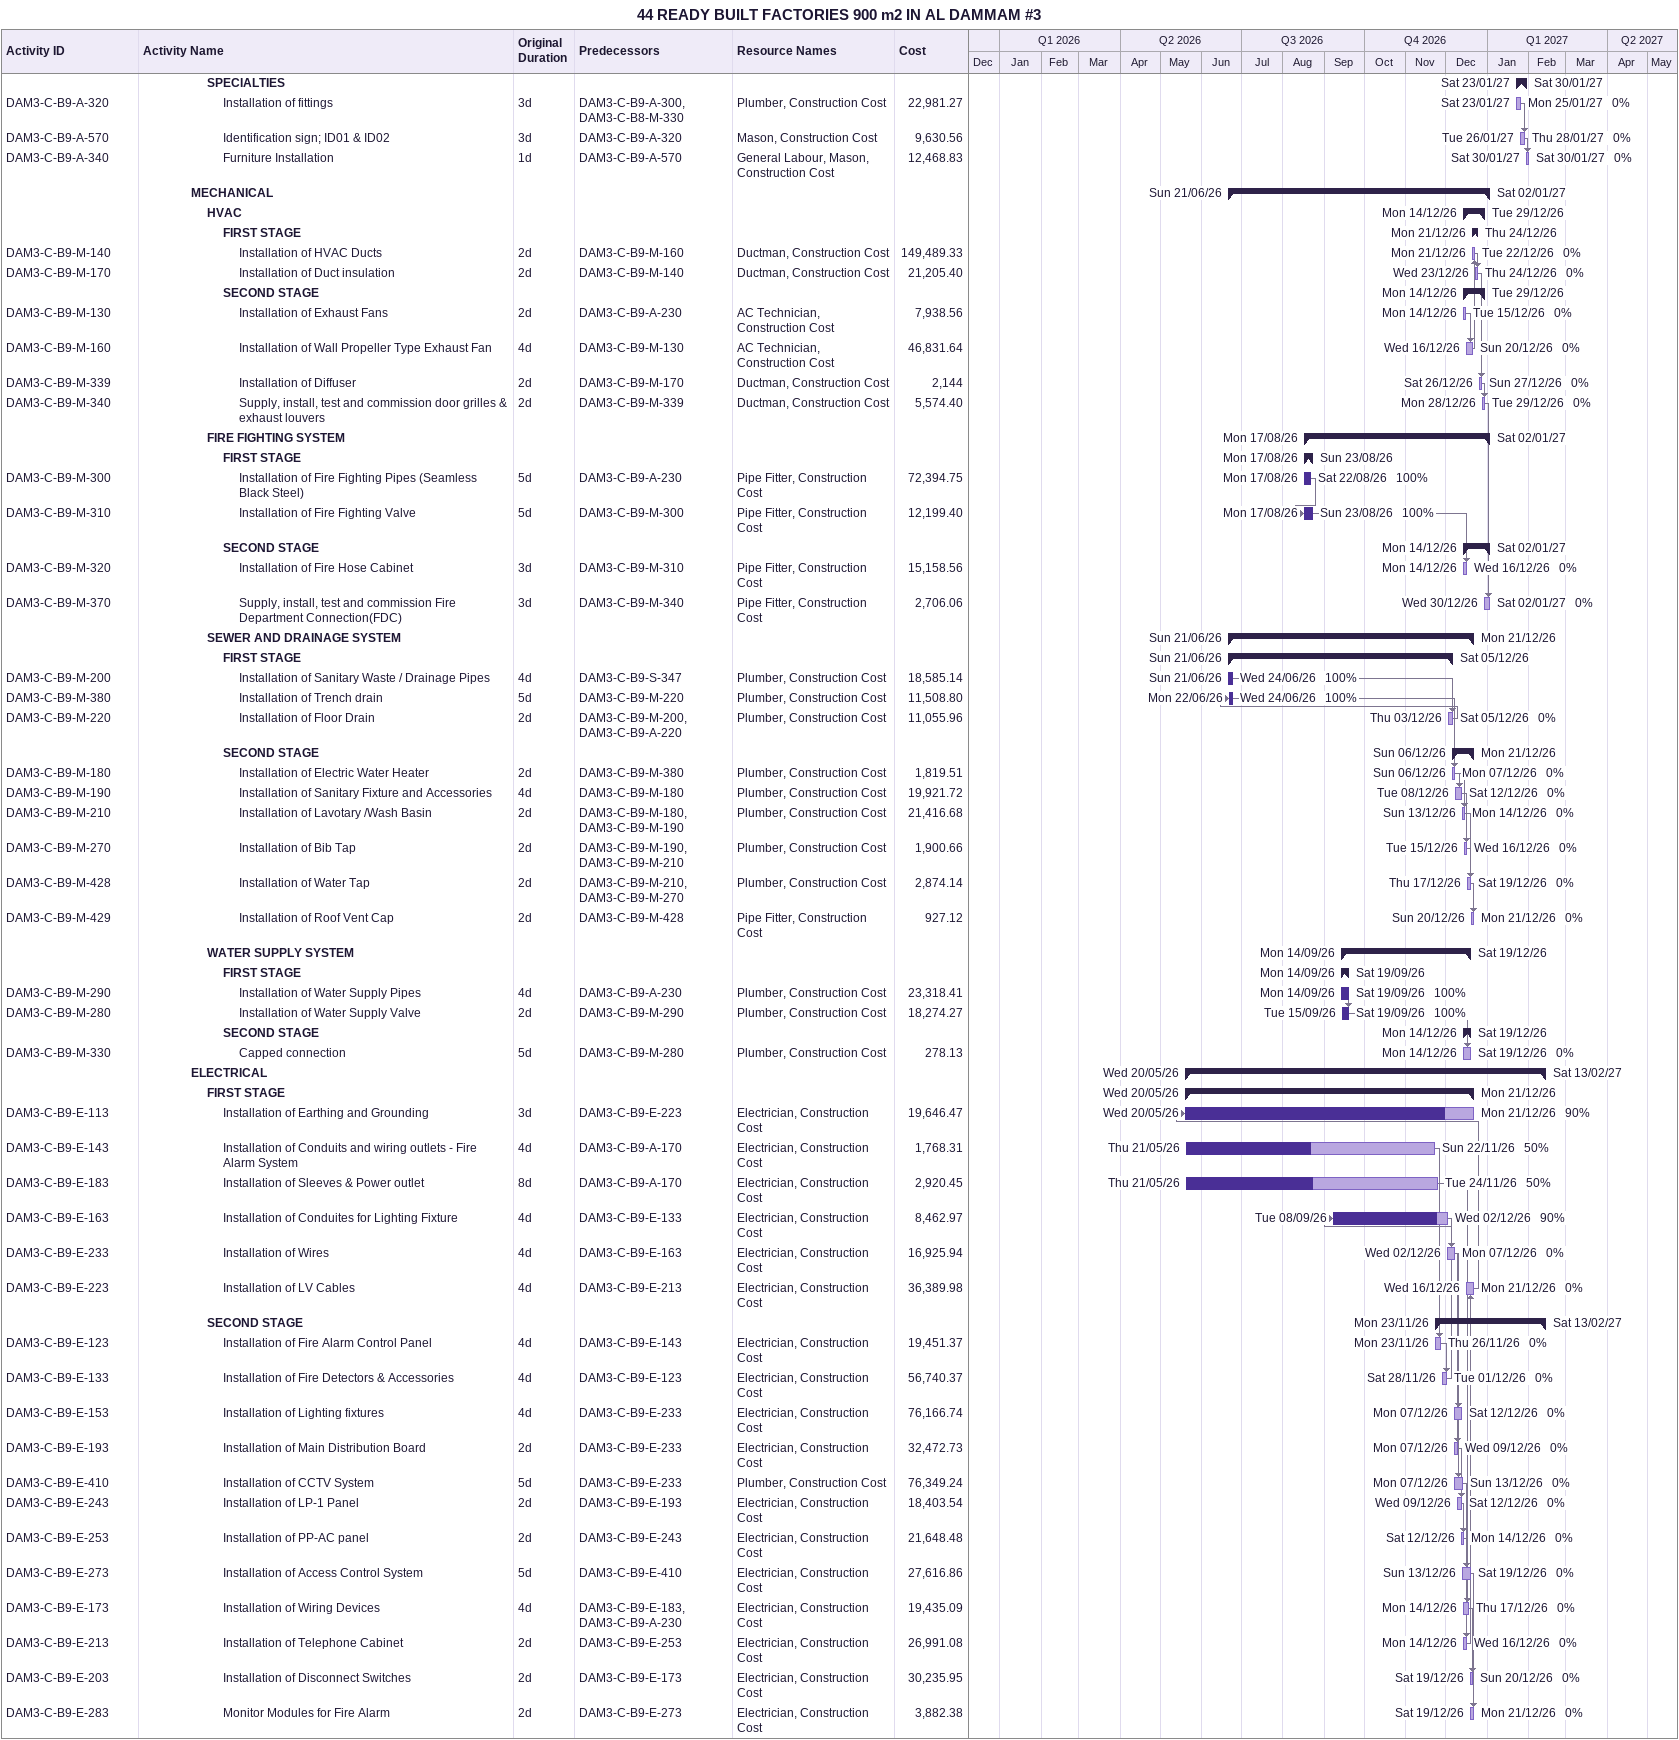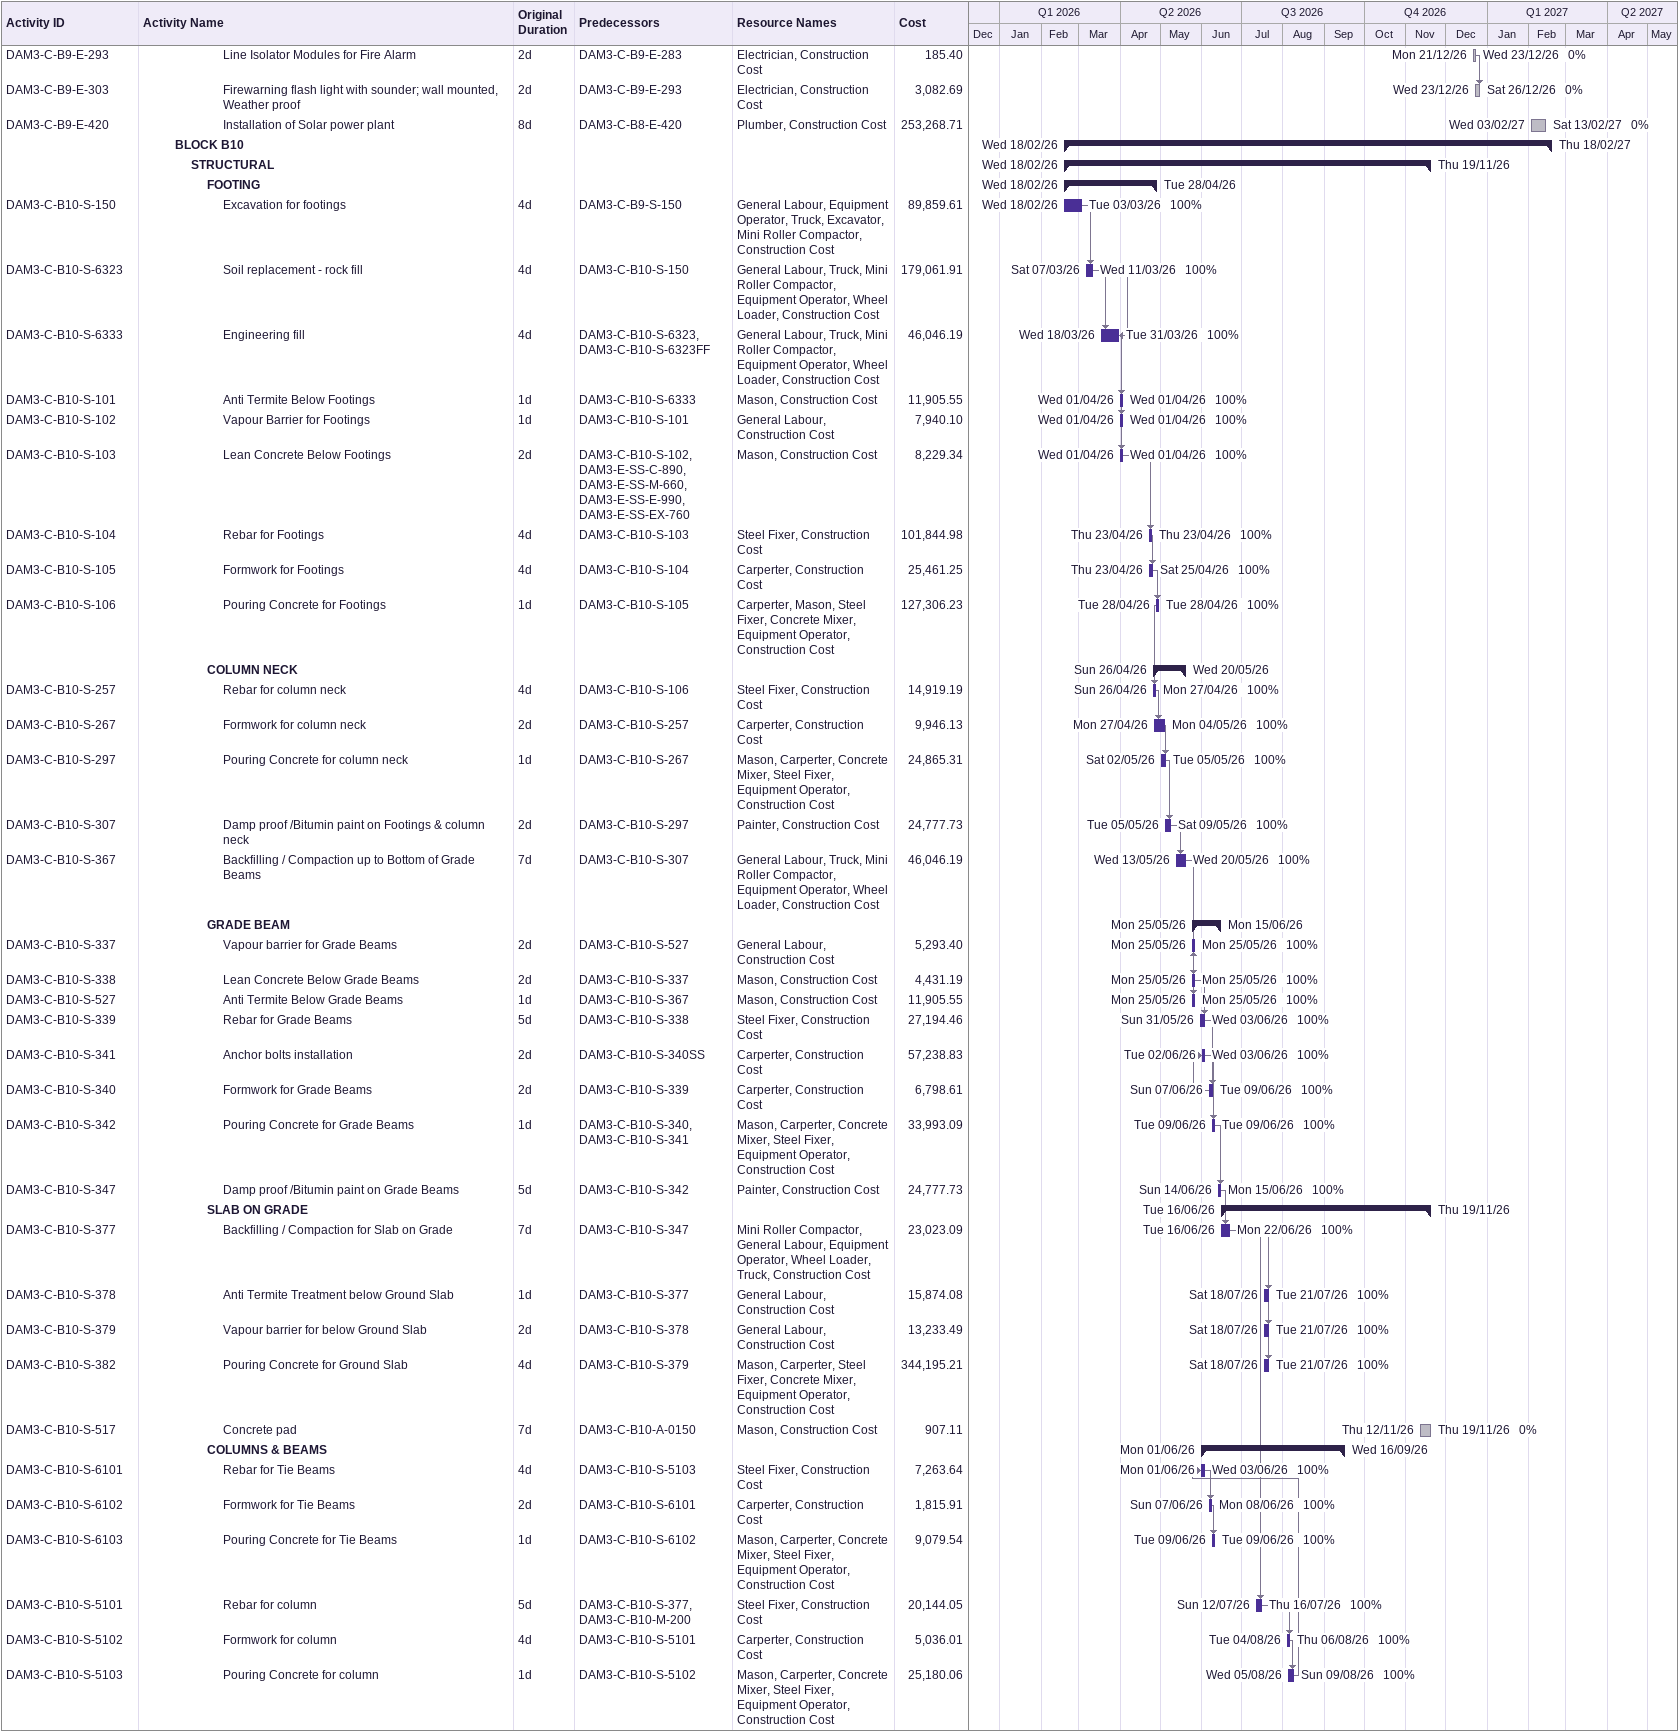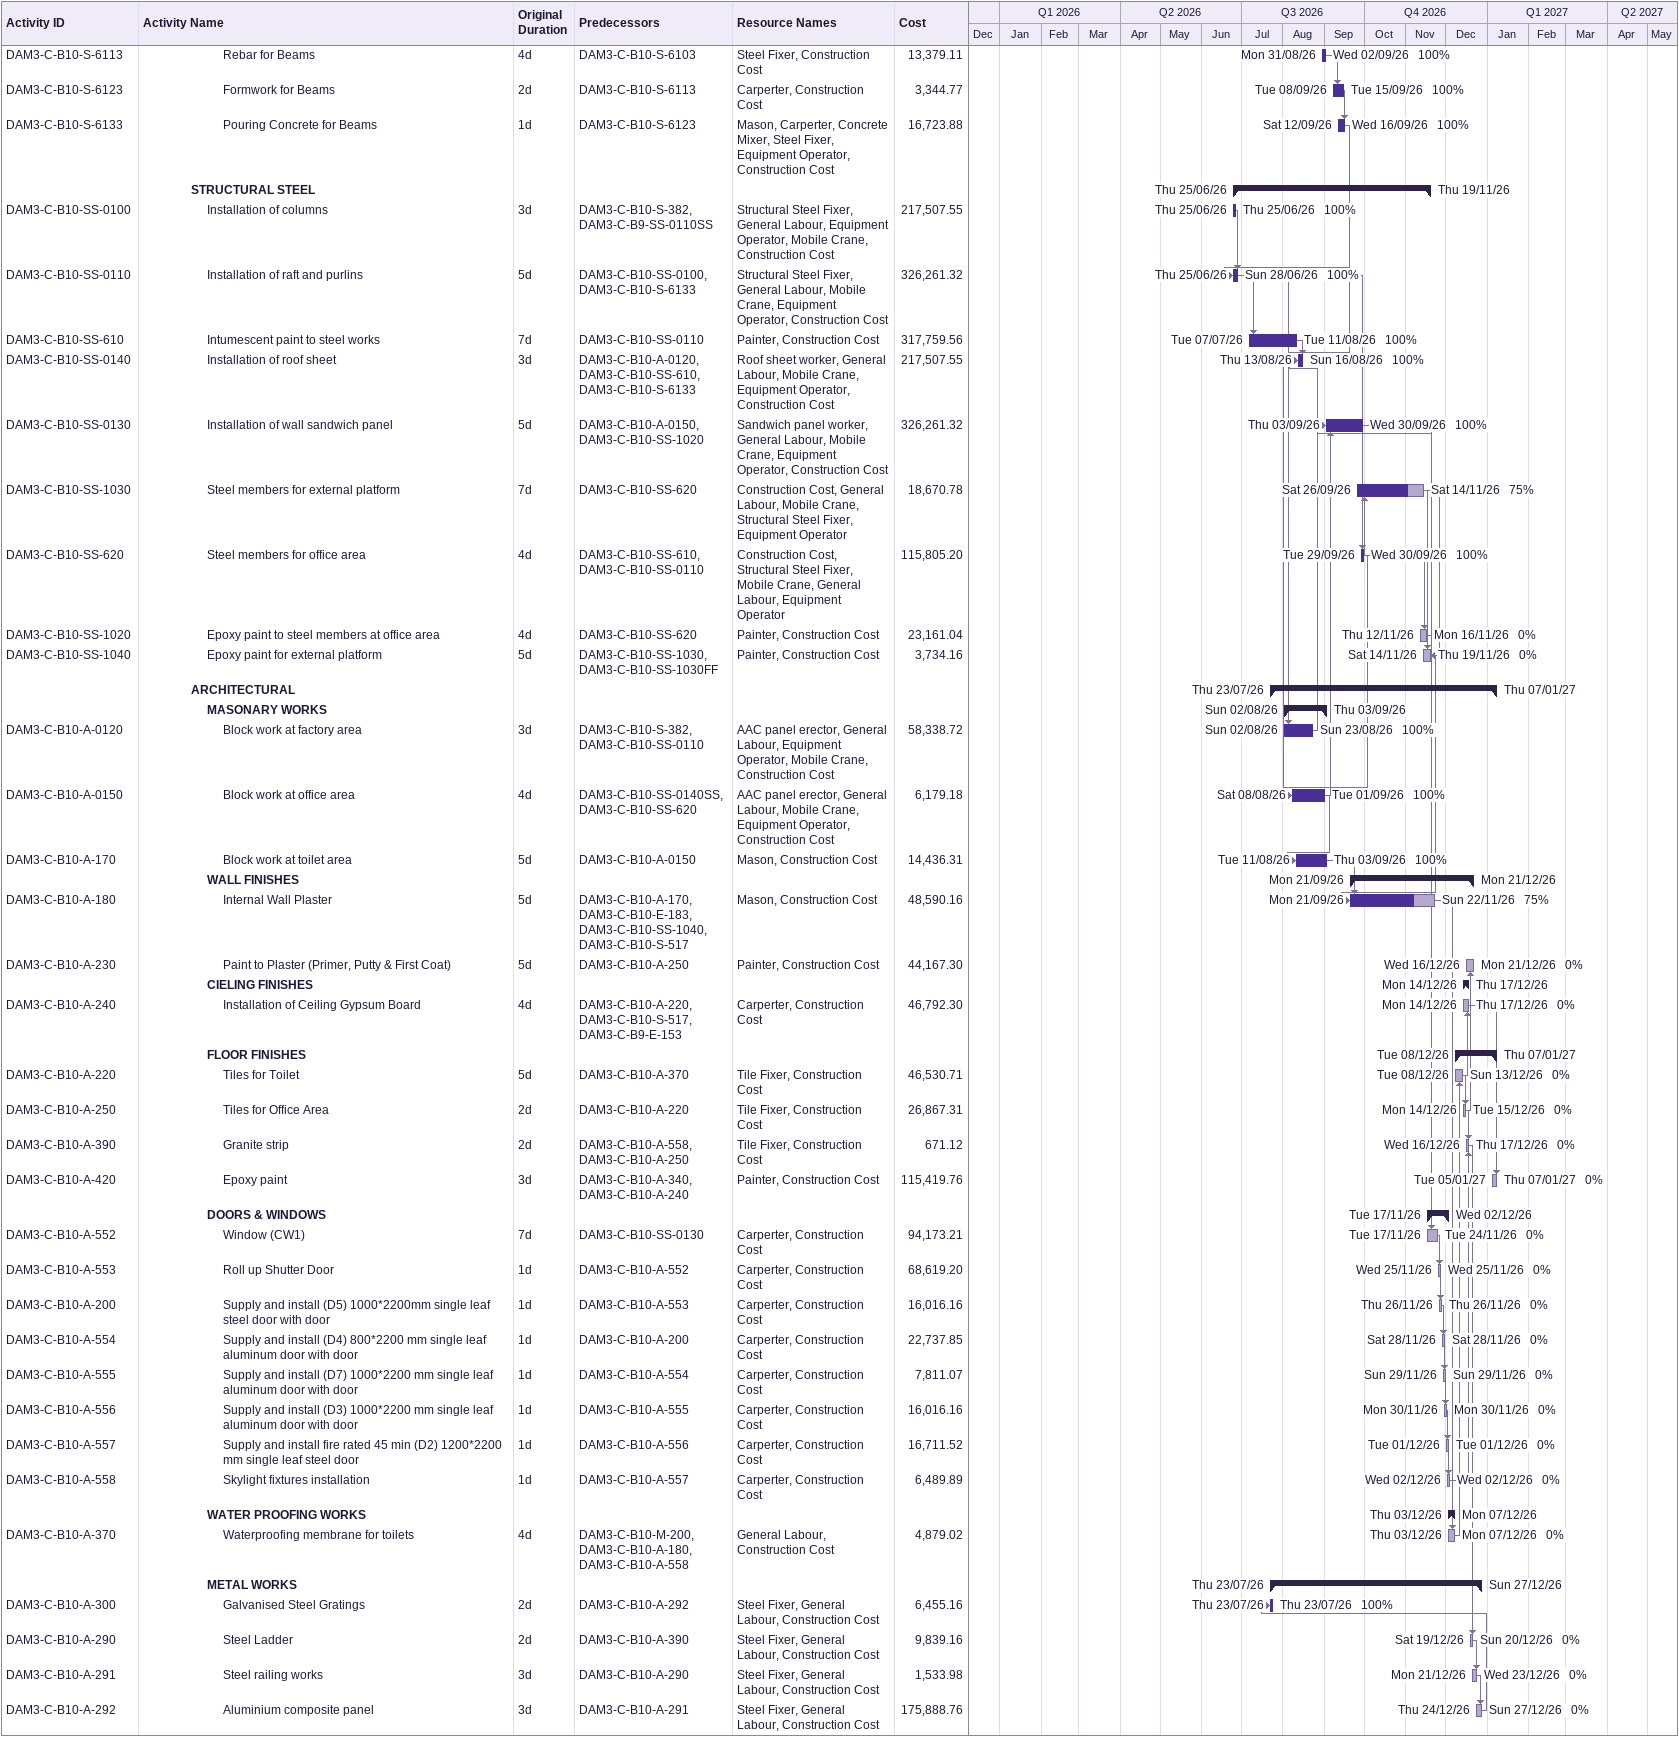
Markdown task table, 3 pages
44 READY BUILT FACTORIES 900 m2 IN AL DAMMAM #3

| ID | Level | Task | Original duration | Start | Finish | Predecessors | Resources | % complete | Cost |
|---|---|---|---|---|---|---|---|---|---|
|  | 5 | **SPECIALTIES** |  | 2027-01-23 | 2027-01-30 |  |  |  |  |
| DAM3-C-B9-A-320 | 6 | Installation of fittings | 3d | 2027-01-23 | 2027-01-25 | DAM3-C-B9-A-300, DAM3-C-B8-M-330 | Plumber, Construction Cost | 0 | 22981.27 |
| DAM3-C-B9-A-570 | 6 | Identification sign; ID01 & ID02 | 3d | 2027-01-26 | 2027-01-28 | DAM3-C-B9-A-320 | Mason, Construction Cost | 0 | 9630.56 |
| DAM3-C-B9-A-340 | 6 | Furniture Installation | 1d | 2027-01-30 | 2027-01-30 | DAM3-C-B9-A-570 | General Labour, Mason, Construction Cost | 0 | 12468.83 |
|  | 4 | **MECHANICAL** |  | 2026-06-21 | 2027-01-02 |  |  |  |  |
|  | 5 | **HVAC** |  | 2026-12-14 | 2026-12-29 |  |  |  |  |
|  | 6 | **FIRST STAGE** |  | 2026-12-21 | 2026-12-24 |  |  |  |  |
| DAM3-C-B9-M-140 | 7 | Installation of HVAC Ducts | 2d | 2026-12-21 | 2026-12-22 | DAM3-C-B9-M-160 | Ductman, Construction Cost | 0 | 149489.33 |
| DAM3-C-B9-M-170 | 7 | Installation of Duct insulation | 2d | 2026-12-23 | 2026-12-24 | DAM3-C-B9-M-140 | Ductman, Construction Cost | 0 | 21205.40 |
|  | 6 | **SECOND STAGE** |  | 2026-12-14 | 2026-12-29 |  |  |  |  |
| DAM3-C-B9-M-130 | 7 | Installation of Exhaust Fans | 2d | 2026-12-14 | 2026-12-15 | DAM3-C-B9-A-230 | AC Technician, Construction Cost | 0 | 7938.56 |
| DAM3-C-B9-M-160 | 7 | Installation of Wall Propeller Type Exhaust Fan | 4d | 2026-12-16 | 2026-12-20 | DAM3-C-B9-M-130 | AC Technician, Construction Cost | 0 | 46831.64 |
| DAM3-C-B9-M-339 | 7 | Installation of Diffuser | 2d | 2026-12-26 | 2026-12-27 | DAM3-C-B9-M-170 | Ductman, Construction Cost | 0 | 2144 |
| DAM3-C-B9-M-340 | 7 | Supply, install, test and commission door grilles & exhaust louvers | 2d | 2026-12-28 | 2026-12-29 | DAM3-C-B9-M-339 | Ductman, Construction Cost | 0 | 5574.40 |
|  | 5 | **FIRE FIGHTING SYSTEM** |  | 2026-08-17 | 2027-01-02 |  |  |  |  |
|  | 6 | **FIRST STAGE** |  | 2026-08-17 | 2026-08-23 |  |  |  |  |
| DAM3-C-B9-M-300 | 7 | Installation of Fire Fighting Pipes (Seamless Black Steel) | 5d | 2026-08-17 | 2026-08-22 | DAM3-C-B9-A-230 | Pipe Fitter, Construction Cost | 100 | 72394.75 |
| DAM3-C-B9-M-310 | 7 | Installation of Fire Fighting Valve | 5d | 2026-08-17 | 2026-08-23 | DAM3-C-B9-M-300 | Pipe Fitter, Construction Cost | 100 | 12199.40 |
|  | 6 | **SECOND STAGE** |  | 2026-12-14 | 2027-01-02 |  |  |  |  |
| DAM3-C-B9-M-320 | 7 | Installation of Fire Hose Cabinet | 3d | 2026-12-14 | 2026-12-16 | DAM3-C-B9-M-310 | Pipe Fitter, Construction Cost | 0 | 15158.56 |
| DAM3-C-B9-M-370 | 7 | Supply, install, test and commission Fire Department Connection(FDC) | 3d | 2026-12-30 | 2027-01-02 | DAM3-C-B9-M-340 | Pipe Fitter, Construction Cost | 0 | 2706.06 |
|  | 5 | **SEWER AND DRAINAGE SYSTEM** |  | 2026-06-21 | 2026-12-21 |  |  |  |  |
|  | 6 | **FIRST STAGE** |  | 2026-06-21 | 2026-12-05 |  |  |  |  |
| DAM3-C-B9-M-200 | 7 | Installation of Sanitary Waste / Drainage Pipes | 4d | 2026-06-21 | 2026-06-24 | DAM3-C-B9-S-347 | Plumber, Construction Cost | 100 | 18585.14 |
| DAM3-C-B9-M-380 | 7 | Installation of Trench drain | 5d | 2026-06-22 | 2026-06-24 | DAM3-C-B9-M-220 | Plumber, Construction Cost | 100 | 11508.80 |
| DAM3-C-B9-M-220 | 7 | Installation of Floor Drain | 2d | 2026-12-03 | 2026-12-05 | DAM3-C-B9-M-200, DAM3-C-B9-A-220 | Plumber, Construction Cost | 0 | 11055.96 |
|  | 6 | **SECOND STAGE** |  | 2026-12-06 | 2026-12-21 |  |  |  |  |
| DAM3-C-B9-M-180 | 7 | Installation of Electric Water Heater | 2d | 2026-12-06 | 2026-12-07 | DAM3-C-B9-M-380 | Plumber, Construction Cost | 0 | 1819.51 |
| DAM3-C-B9-M-190 | 7 | Installation of Sanitary Fixture and Accessories | 4d | 2026-12-08 | 2026-12-12 | DAM3-C-B9-M-180 | Plumber, Construction Cost | 0 | 19921.72 |
| DAM3-C-B9-M-210 | 7 | Installation of Lavotary /Wash Basin | 2d | 2026-12-13 | 2026-12-14 | DAM3-C-B9-M-180, DAM3-C-B9-M-190 | Plumber, Construction Cost | 0 | 21416.68 |
| DAM3-C-B9-M-270 | 7 | Installation of Bib Tap | 2d | 2026-12-15 | 2026-12-16 | DAM3-C-B9-M-190, DAM3-C-B9-M-210 | Plumber, Construction Cost | 0 | 1900.66 |
| DAM3-C-B9-M-428 | 7 | Installation of Water Tap | 2d | 2026-12-17 | 2026-12-19 | DAM3-C-B9-M-210, DAM3-C-B9-M-270 | Plumber, Construction Cost | 0 | 2874.14 |
| DAM3-C-B9-M-429 | 7 | Installation of Roof Vent Cap | 2d | 2026-12-20 | 2026-12-21 | DAM3-C-B9-M-428 | Pipe Fitter, Construction Cost | 0 | 927.12 |
|  | 5 | **WATER SUPPLY SYSTEM** |  | 2026-09-14 | 2026-12-19 |  |  |  |  |
|  | 6 | **FIRST STAGE** |  | 2026-09-14 | 2026-09-19 |  |  |  |  |
| DAM3-C-B9-M-290 | 7 | Installation of Water Supply Pipes | 4d | 2026-09-14 | 2026-09-19 | DAM3-C-B9-A-230 | Plumber, Construction Cost | 100 | 23318.41 |
| DAM3-C-B9-M-280 | 7 | Installation of Water Supply Valve | 2d | 2026-09-15 | 2026-09-19 | DAM3-C-B9-M-290 | Plumber, Construction Cost | 100 | 18274.27 |
|  | 6 | **SECOND STAGE** |  | 2026-12-14 | 2026-12-19 |  |  |  |  |
| DAM3-C-B9-M-330 | 7 | Capped connection | 5d | 2026-12-14 | 2026-12-19 | DAM3-C-B9-M-280 | Plumber, Construction Cost | 0 | 278.13 |
|  | 4 | **ELECTRICAL** |  | 2026-05-20 | 2027-02-13 |  |  |  |  |
|  | 5 | **FIRST STAGE** |  | 2026-05-20 | 2026-12-21 |  |  |  |  |
| DAM3-C-B9-E-113 | 6 | Installation of Earthing and Grounding | 3d | 2026-05-20 | 2026-12-21 | DAM3-C-B9-E-223 | Electrician, Construction Cost | 90 | 19646.47 |
| DAM3-C-B9-E-143 | 6 | Installation of Conduits and wiring outlets - Fire Alarm System | 4d | 2026-05-21 | 2026-11-22 | DAM3-C-B9-A-170 | Electrician, Construction Cost | 50 | 1768.31 |
| DAM3-C-B9-E-183 | 6 | Installation of Sleeves & Power outlet | 8d | 2026-05-21 | 2026-11-24 | DAM3-C-B9-A-170 | Electrician, Construction Cost | 50 | 2920.45 |
| DAM3-C-B9-E-163 | 6 | Installation of Conduites for Lighting Fixture | 4d | 2026-09-08 | 2026-12-02 | DAM3-C-B9-E-133 | Electrician, Construction Cost | 90 | 8462.97 |
| DAM3-C-B9-E-233 | 6 | Installation of Wires | 4d | 2026-12-02 | 2026-12-07 | DAM3-C-B9-E-163 | Electrician, Construction Cost | 0 | 16925.94 |
| DAM3-C-B9-E-223 | 6 | Installation of LV Cables | 4d | 2026-12-16 | 2026-12-21 | DAM3-C-B9-E-213 | Electrician, Construction Cost | 0 | 36389.98 |
|  | 5 | **SECOND STAGE** |  | 2026-11-23 | 2027-02-13 |  |  |  |  |
| DAM3-C-B9-E-123 | 6 | Installation of Fire Alarm Control Panel | 4d | 2026-11-23 | 2026-11-26 | DAM3-C-B9-E-143 | Electrician, Construction Cost | 0 | 19451.37 |
| DAM3-C-B9-E-133 | 6 | Installation of Fire Detectors & Accessories | 4d | 2026-11-28 | 2026-12-01 | DAM3-C-B9-E-123 | Electrician, Construction Cost | 0 | 56740.37 |
| DAM3-C-B9-E-153 | 6 | Installation of Lighting fixtures | 4d | 2026-12-07 | 2026-12-12 | DAM3-C-B9-E-233 | Electrician, Construction Cost | 0 | 76166.74 |
| DAM3-C-B9-E-193 | 6 | Installation of Main Distribution Board | 2d | 2026-12-07 | 2026-12-09 | DAM3-C-B9-E-233 | Electrician, Construction Cost | 0 | 32472.73 |
| DAM3-C-B9-E-410 | 6 | Installation of CCTV System | 5d | 2026-12-07 | 2026-12-13 | DAM3-C-B9-E-233 | Plumber, Construction Cost | 0 | 76349.24 |
| DAM3-C-B9-E-243 | 6 | Installation of LP-1 Panel | 2d | 2026-12-09 | 2026-12-12 | DAM3-C-B9-E-193 | Electrician, Construction Cost | 0 | 18403.54 |
| DAM3-C-B9-E-253 | 6 | Installation of PP-AC panel | 2d | 2026-12-12 | 2026-12-14 | DAM3-C-B9-E-243 | Electrician, Construction Cost | 0 | 21648.48 |
| DAM3-C-B9-E-273 | 6 | Installation of Access Control System | 5d | 2026-12-13 | 2026-12-19 | DAM3-C-B9-E-410 | Electrician, Construction Cost | 0 | 27616.86 |
| DAM3-C-B9-E-173 | 6 | Installation of Wiring Devices | 4d | 2026-12-14 | 2026-12-17 | DAM3-C-B9-E-183, DAM3-C-B9-A-230 | Electrician, Construction Cost | 0 | 19435.09 |
| DAM3-C-B9-E-213 | 6 | Installation of Telephone Cabinet | 2d | 2026-12-14 | 2026-12-16 | DAM3-C-B9-E-253 | Electrician, Construction Cost | 0 | 26991.08 |
| DAM3-C-B9-E-203 | 6 | Installation of Disconnect Switches | 2d | 2026-12-19 | 2026-12-20 | DAM3-C-B9-E-173 | Electrician, Construction Cost | 0 | 30235.95 |
| DAM3-C-B9-E-283 | 6 | Monitor Modules for Fire Alarm | 2d | 2026-12-19 | 2026-12-21 | DAM3-C-B9-E-273 | Electrician, Construction Cost | 0 | 3882.38 |
| DAM3-C-B9-E-293 | 6 | Line Isolator Modules for Fire Alarm | 2d | 2026-12-21 | 2026-12-23 | DAM3-C-B9-E-283 | Electrician, Construction Cost | 0 | 185.40 |
| DAM3-C-B9-E-303 | 6 | Firewarning flash light with sounder; wall mounted, Weather proof | 2d | 2026-12-23 | 2026-12-26 | DAM3-C-B9-E-293 | Electrician, Construction Cost | 0 | 3082.69 |
| DAM3-C-B9-E-420 | 6 | Installation of Solar power plant | 8d | 2027-02-03 | 2027-02-13 | DAM3-C-B8-E-420 | Plumber, Construction Cost | 0 | 253268.71 |
|  | 3 | **BLOCK B10** |  | 2026-02-18 | 2027-02-18 |  |  |  |  |
|  | 4 | **STRUCTURAL** |  | 2026-02-18 | 2026-11-19 |  |  |  |  |
|  | 5 | **FOOTING** |  | 2026-02-18 | 2026-04-28 |  |  |  |  |
| DAM3-C-B10-S-150 | 6 | Excavation for footings | 4d | 2026-02-18 | 2026-03-03 | DAM3-C-B9-S-150 | General Labour, Equipment Operator, Truck, Excavator, Mini Roller Compactor, Construction Cost | 100 | 89859.61 |
| DAM3-C-B10-S-6323 | 6 | Soil replacement - rock fill | 4d | 2026-03-07 | 2026-03-11 | DAM3-C-B10-S-150 | General Labour, Truck, Mini Roller Compactor, Equipment Operator, Wheel Loader, Construction Cost | 100 | 179061.91 |
| DAM3-C-B10-S-6333 | 6 | Engineering fill | 4d | 2026-03-18 | 2026-03-31 | DAM3-C-B10-S-6323, DAM3-C-B10-S-6323FF | General Labour, Truck, Mini Roller Compactor, Equipment Operator, Wheel Loader, Construction Cost | 100 | 46046.19 |
| DAM3-C-B10-S-101 | 6 | Anti Termite Below Footings | 1d | 2026-04-01 | 2026-04-01 | DAM3-C-B10-S-6333 | Mason, Construction Cost | 100 | 11905.55 |
| DAM3-C-B10-S-102 | 6 | Vapour Barrier for Footings | 1d | 2026-04-01 | 2026-04-01 | DAM3-C-B10-S-101 | General Labour, Construction Cost | 100 | 7940.10 |
| DAM3-C-B10-S-103 | 6 | Lean Concrete Below Footings | 2d | 2026-04-01 | 2026-04-01 | DAM3-C-B10-S-102, DAM3-E-SS-C-890, DAM3-E-SS-M-660, DAM3-E-SS-E-990, DAM3-E-SS-EX-760 | Mason, Construction Cost | 100 | 8229.34 |
| DAM3-C-B10-S-104 | 6 | Rebar for Footings | 4d | 2026-04-23 | 2026-04-23 | DAM3-C-B10-S-103 | Steel Fixer, Construction Cost | 100 | 101844.98 |
| DAM3-C-B10-S-105 | 6 | Formwork for Footings | 4d | 2026-04-23 | 2026-04-25 | DAM3-C-B10-S-104 | Carperter, Construction Cost | 100 | 25461.25 |
| DAM3-C-B10-S-106 | 6 | Pouring Concrete for Footings | 1d | 2026-04-28 | 2026-04-28 | DAM3-C-B10-S-105 | Carperter, Mason, Steel Fixer, Concrete Mixer, Equipment Operator, Construction Cost | 100 | 127306.23 |
|  | 5 | **COLUMN NECK** |  | 2026-04-26 | 2026-05-20 |  |  |  |  |
| DAM3-C-B10-S-257 | 6 | Rebar for column neck | 4d | 2026-04-26 | 2026-04-27 | DAM3-C-B10-S-106 | Steel Fixer, Construction Cost | 100 | 14919.19 |
| DAM3-C-B10-S-267 | 6 | Formwork for column neck | 2d | 2026-04-27 | 2026-05-04 | DAM3-C-B10-S-257 | Carperter, Construction Cost | 100 | 9946.13 |
| DAM3-C-B10-S-297 | 6 | Pouring Concrete for column neck | 1d | 2026-05-02 | 2026-05-05 | DAM3-C-B10-S-267 | Mason, Carperter, Concrete Mixer, Steel Fixer, Equipment Operator, Construction Cost | 100 | 24865.31 |
| DAM3-C-B10-S-307 | 6 | Damp proof /Bitumin paint on Footings & column neck | 2d | 2026-05-05 | 2026-05-09 | DAM3-C-B10-S-297 | Painter, Construction Cost | 100 | 24777.73 |
| DAM3-C-B10-S-367 | 6 | Backfilling / Compaction up to Bottom of Grade Beams | 7d | 2026-05-13 | 2026-05-20 | DAM3-C-B10-S-307 | General Labour, Truck, Mini Roller Compactor, Equipment Operator, Wheel Loader, Construction Cost | 100 | 46046.19 |
|  | 5 | **GRADE BEAM** |  | 2026-05-25 | 2026-06-15 |  |  |  |  |
| DAM3-C-B10-S-337 | 6 | Vapour barrier for Grade Beams | 2d | 2026-05-25 | 2026-05-25 | DAM3-C-B10-S-527 | General Labour, Construction Cost | 100 | 5293.40 |
| DAM3-C-B10-S-338 | 6 | Lean Concrete Below Grade Beams | 2d | 2026-05-25 | 2026-05-25 | DAM3-C-B10-S-337 | Mason, Construction Cost | 100 | 4431.19 |
| DAM3-C-B10-S-527 | 6 | Anti Termite Below Grade Beams | 1d | 2026-05-25 | 2026-05-25 | DAM3-C-B10-S-367 | Mason, Construction Cost | 100 | 11905.55 |
| DAM3-C-B10-S-339 | 6 | Rebar for Grade Beams | 5d | 2026-05-31 | 2026-06-03 | DAM3-C-B10-S-338 | Steel Fixer, Construction Cost | 100 | 27194.46 |
| DAM3-C-B10-S-341 | 6 | Anchor bolts installation | 2d | 2026-06-02 | 2026-06-03 | DAM3-C-B10-S-340SS | Carperter, Construction Cost | 100 | 57238.83 |
| DAM3-C-B10-S-340 | 6 | Formwork for Grade Beams | 2d | 2026-06-07 | 2026-06-09 | DAM3-C-B10-S-339 | Carperter, Construction Cost | 100 | 6798.61 |
| DAM3-C-B10-S-342 | 6 | Pouring Concrete for Grade Beams | 1d | 2026-06-09 | 2026-06-09 | DAM3-C-B10-S-340, DAM3-C-B10-S-341 | Mason, Carperter, Concrete Mixer, Steel Fixer, Equipment Operator, Construction Cost | 100 | 33993.09 |
| DAM3-C-B10-S-347 | 6 | Damp proof /Bitumin paint on Grade Beams | 5d | 2026-06-14 | 2026-06-15 | DAM3-C-B10-S-342 | Painter, Construction Cost | 100 | 24777.73 |
|  | 5 | **SLAB ON GRADE** |  | 2026-06-16 | 2026-11-19 |  |  |  |  |
| DAM3-C-B10-S-377 | 6 | Backfilling / Compaction for Slab on Grade | 7d | 2026-06-16 | 2026-06-22 | DAM3-C-B10-S-347 | Mini Roller Compactor, General Labour, Equipment Operator, Wheel Loader, Truck, Construction Cost | 100 | 23023.09 |
| DAM3-C-B10-S-378 | 6 | Anti Termite Treatment below Ground Slab | 1d | 2026-07-18 | 2026-07-21 | DAM3-C-B10-S-377 | General Labour, Construction Cost | 100 | 15874.08 |
| DAM3-C-B10-S-379 | 6 | Vapour barrier for below Ground Slab | 2d | 2026-07-18 | 2026-07-21 | DAM3-C-B10-S-378 | General Labour, Construction Cost | 100 | 13233.49 |
| DAM3-C-B10-S-382 | 6 | Pouring Concrete for Ground Slab | 4d | 2026-07-18 | 2026-07-21 | DAM3-C-B10-S-379 | Mason, Carperter, Steel Fixer, Concrete Mixer, Equipment Operator, Construction Cost | 100 | 344195.21 |
| DAM3-C-B10-S-517 | 6 | Concrete pad | 7d | 2026-11-12 | 2026-11-19 | DAM3-C-B10-A-0150 | Mason, Construction Cost | 0 | 907.11 |
|  | 5 | **COLUMNS & BEAMS** |  | 2026-06-01 | 2026-09-16 |  |  |  |  |
| DAM3-C-B10-S-6101 | 6 | Rebar for Tie Beams | 4d | 2026-06-01 | 2026-06-03 | DAM3-C-B10-S-5103 | Steel Fixer, Construction Cost | 100 | 7263.64 |
| DAM3-C-B10-S-6102 | 6 | Formwork for Tie Beams | 2d | 2026-06-07 | 2026-06-08 | DAM3-C-B10-S-6101 | Carperter, Construction Cost | 100 | 1815.91 |
| DAM3-C-B10-S-6103 | 6 | Pouring Concrete for Tie Beams | 1d | 2026-06-09 | 2026-06-09 | DAM3-C-B10-S-6102 | Mason, Carperter, Concrete Mixer, Steel Fixer, Equipment Operator, Construction Cost | 100 | 9079.54 |
| DAM3-C-B10-S-5101 | 6 | Rebar for column | 5d | 2026-07-12 | 2026-07-16 | DAM3-C-B10-S-377, DAM3-C-B10-M-200 | Steel Fixer, Construction Cost | 100 | 20144.05 |
| DAM3-C-B10-S-5102 | 6 | Formwork for column | 4d | 2026-08-04 | 2026-08-06 | DAM3-C-B10-S-5101 | Carperter, Construction Cost | 100 | 5036.01 |
| DAM3-C-B10-S-5103 | 6 | Pouring Concrete for column | 1d | 2026-08-05 | 2026-08-09 | DAM3-C-B10-S-5102 | Mason, Carperter, Concrete Mixer, Steel Fixer, Equipment Operator, Construction Cost | 100 | 25180.06 |
| DAM3-C-B10-S-6113 | 6 | Rebar for Beams | 4d | 2026-08-31 | 2026-09-02 | DAM3-C-B10-S-6103 | Steel Fixer, Construction Cost | 100 | 13379.11 |
| DAM3-C-B10-S-6123 | 6 | Formwork for Beams | 2d | 2026-09-08 | 2026-09-15 | DAM3-C-B10-S-6113 | Carperter, Construction Cost | 100 | 3344.77 |
| DAM3-C-B10-S-6133 | 6 | Pouring Concrete for Beams | 1d | 2026-09-12 | 2026-09-16 | DAM3-C-B10-S-6123 | Mason, Carperter, Concrete Mixer, Steel Fixer, Equipment Operator, Construction Cost | 100 | 16723.88 |
|  | 4 | **STRUCTURAL STEEL** |  | 2026-06-25 | 2026-11-19 |  |  |  |  |
| DAM3-C-B10-SS-0100 | 5 | Installation of columns | 3d | 2026-06-25 | 2026-06-25 | DAM3-C-B10-S-382, DAM3-C-B9-SS-0110SS | Structural Steel Fixer, General Labour, Equipment Operator, Mobile Crane, Construction Cost | 100 | 217507.55 |
| DAM3-C-B10-SS-0110 | 5 | Installation of raft and purlins | 5d | 2026-06-25 | 2026-06-28 | DAM3-C-B10-SS-0100, DAM3-C-B10-S-6133 | Structural Steel Fixer, General Labour, Mobile Crane, Equipment Operator, Construction Cost | 100 | 326261.32 |
| DAM3-C-B10-SS-610 | 5 | Intumescent paint to steel works | 7d | 2026-07-07 | 2026-08-11 | DAM3-C-B10-SS-0110 | Painter, Construction Cost | 100 | 317759.56 |
| DAM3-C-B10-SS-0140 | 5 | Installation of roof sheet | 3d | 2026-08-13 | 2026-08-16 | DAM3-C-B10-A-0120, DAM3-C-B10-SS-610, DAM3-C-B10-S-6133 | Roof sheet worker, General Labour, Mobile Crane, Equipment Operator, Construction Cost | 100 | 217507.55 |
| DAM3-C-B10-SS-0130 | 5 | Installation of wall sandwich panel | 5d | 2026-09-03 | 2026-09-30 | DAM3-C-B10-A-0150, DAM3-C-B10-SS-1020 | Sandwich panel worker, General Labour, Mobile Crane, Equipment Operator, Construction Cost | 100 | 326261.32 |
| DAM3-C-B10-SS-1030 | 5 | Steel members for external platform | 7d | 2026-09-26 | 2026-11-14 | DAM3-C-B10-SS-620 | Construction Cost, General Labour, Mobile Crane, Structural Steel Fixer, Equipment Operator | 75 | 18670.78 |
| DAM3-C-B10-SS-620 | 5 | Steel members for office area | 4d | 2026-09-29 | 2026-09-30 | DAM3-C-B10-SS-610, DAM3-C-B10-SS-0110 | Construction Cost, Structural Steel Fixer, Mobile Crane, General Labour, Equipment Operator | 100 | 115805.20 |
| DAM3-C-B10-SS-1020 | 5 | Epoxy paint to steel members at office area | 4d | 2026-11-12 | 2026-11-16 | DAM3-C-B10-SS-620 | Painter, Construction Cost | 0 | 23161.04 |
| DAM3-C-B10-SS-1040 | 5 | Epoxy paint for external platform | 5d | 2026-11-14 | 2026-11-19 | DAM3-C-B10-SS-1030, DAM3-C-B10-SS-1030FF | Painter, Construction Cost | 0 | 3734.16 |
|  | 4 | **ARCHITECTURAL** |  | 2026-07-23 | 2027-01-07 |  |  |  |  |
|  | 5 | **MASONARY WORKS** |  | 2026-08-02 | 2026-09-03 |  |  |  |  |
| DAM3-C-B10-A-0120 | 6 | Block work at factory area | 3d | 2026-08-02 | 2026-08-23 | DAM3-C-B10-S-382, DAM3-C-B10-SS-0110 | AAC panel erector, General Labour, Equipment Operator, Mobile Crane, Construction Cost | 100 | 58338.72 |
| DAM3-C-B10-A-0150 | 6 | Block work at office area | 4d | 2026-08-08 | 2026-09-01 | DAM3-C-B10-SS-0140SS, DAM3-C-B10-SS-620 | AAC panel erector, General Labour, Mobile Crane, Equipment Operator, Construction Cost | 100 | 6179.18 |
| DAM3-C-B10-A-170 | 6 | Block work at toilet area | 5d | 2026-08-11 | 2026-09-03 | DAM3-C-B10-A-0150 | Mason, Construction Cost | 100 | 14436.31 |
|  | 5 | **WALL FINISHES** |  | 2026-09-21 | 2026-12-21 |  |  |  |  |
| DAM3-C-B10-A-180 | 6 | Internal Wall Plaster | 5d | 2026-09-21 | 2026-11-22 | DAM3-C-B10-A-170, DAM3-C-B10-E-183, DAM3-C-B10-SS-1040, DAM3-C-B10-S-517 | Mason, Construction Cost | 75 | 48590.16 |
| DAM3-C-B10-A-230 | 6 | Paint to Plaster (Primer, Putty & First Coat) | 5d | 2026-12-16 | 2026-12-21 | DAM3-C-B10-A-250 | Painter, Construction Cost | 0 | 44167.30 |
|  | 5 | **CIELING FINISHES** |  | 2026-12-14 | 2026-12-17 |  |  |  |  |
| DAM3-C-B10-A-240 | 6 | Installation of Ceiling Gypsum Board | 4d | 2026-12-14 | 2026-12-17 | DAM3-C-B10-A-220, DAM3-C-B10-S-517, DAM3-C-B9-E-153 | Carperter, Construction Cost | 0 | 46792.30 |
|  | 5 | **FLOOR FINISHES** |  | 2026-12-08 | 2027-01-07 |  |  |  |  |
| DAM3-C-B10-A-220 | 6 | Tiles for Toilet | 5d | 2026-12-08 | 2026-12-13 | DAM3-C-B10-A-370 | Tile Fixer, Construction Cost | 0 | 46530.71 |
| DAM3-C-B10-A-250 | 6 | Tiles for Office Area | 2d | 2026-12-14 | 2026-12-15 | DAM3-C-B10-A-220 | Tile Fixer, Construction Cost | 0 | 26867.31 |
| DAM3-C-B10-A-390 | 6 | Granite strip | 2d | 2026-12-16 | 2026-12-17 | DAM3-C-B10-A-558, DAM3-C-B10-A-250 | Tile Fixer, Construction Cost | 0 | 671.12 |
| DAM3-C-B10-A-420 | 6 | Epoxy paint | 3d | 2027-01-05 | 2027-01-07 | DAM3-C-B10-A-340, DAM3-C-B10-A-240 | Painter, Construction Cost | 0 | 115419.76 |
|  | 5 | **DOORS & WINDOWS** |  | 2026-11-17 | 2026-12-02 |  |  |  |  |
| DAM3-C-B10-A-552 | 6 | Window (CW1) | 7d | 2026-11-17 | 2026-11-24 | DAM3-C-B10-SS-0130 | Carperter, Construction Cost | 0 | 94173.21 |
| DAM3-C-B10-A-553 | 6 | Roll up Shutter Door | 1d | 2026-11-25 | 2026-11-25 | DAM3-C-B10-A-552 | Carperter, Construction Cost | 0 | 68619.20 |
| DAM3-C-B10-A-200 | 6 | Supply and install (D5) 1000*2200mm single leaf steel door with door | 1d | 2026-11-26 | 2026-11-26 | DAM3-C-B10-A-553 | Carperter, Construction Cost | 0 | 16016.16 |
| DAM3-C-B10-A-554 | 6 | Supply and install (D4) 800*2200 mm single leaf aluminum door with door | 1d | 2026-11-28 | 2026-11-28 | DAM3-C-B10-A-200 | Carperter, Construction Cost | 0 | 22737.85 |
| DAM3-C-B10-A-555 | 6 | Supply and install (D7) 1000*2200 mm single leaf aluminum door with door | 1d | 2026-11-29 | 2026-11-29 | DAM3-C-B10-A-554 | Carperter, Construction Cost | 0 | 7811.07 |
| DAM3-C-B10-A-556 | 6 | Supply and install (D3) 1000*2200 mm single leaf aluminum door with door | 1d | 2026-11-30 | 2026-11-30 | DAM3-C-B10-A-555 | Carperter, Construction Cost | 0 | 16016.16 |
| DAM3-C-B10-A-557 | 6 | Supply and install fire rated 45 min (D2) 1200*2200 mm single leaf steel door | 1d | 2026-12-01 | 2026-12-01 | DAM3-C-B10-A-556 | Carperter, Construction Cost | 0 | 16711.52 |
| DAM3-C-B10-A-558 | 6 | Skylight fixtures installation | 1d | 2026-12-02 | 2026-12-02 | DAM3-C-B10-A-557 | Carperter, Construction Cost | 0 | 6489.89 |
|  | 5 | **WATER PROOFING WORKS** |  | 2026-12-03 | 2026-12-07 |  |  |  |  |
| DAM3-C-B10-A-370 | 6 | Waterproofing membrane for toilets | 4d | 2026-12-03 | 2026-12-07 | DAM3-C-B10-M-200, DAM3-C-B10-A-180, DAM3-C-B10-A-558 | General Labour, Construction Cost | 0 | 4879.02 |
|  | 5 | **METAL WORKS** |  | 2026-07-23 | 2026-12-27 |  |  |  |  |
| DAM3-C-B10-A-300 | 6 | Galvanised Steel Gratings | 2d | 2026-07-23 | 2026-07-23 | DAM3-C-B10-A-292 | Steel Fixer, General Labour, Construction Cost | 100 | 6455.16 |
| DAM3-C-B10-A-290 | 6 | Steel Ladder | 2d | 2026-12-19 | 2026-12-20 | DAM3-C-B10-A-390 | Steel Fixer, General Labour, Construction Cost | 0 | 9839.16 |
| DAM3-C-B10-A-291 | 6 | Steel railing works | 3d | 2026-12-21 | 2026-12-23 | DAM3-C-B10-A-290 | Steel Fixer, General Labour, Construction Cost | 0 | 1533.98 |
| DAM3-C-B10-A-292 | 6 | Aluminium composite panel | 3d | 2026-12-24 | 2026-12-27 | DAM3-C-B10-A-291 | Steel Fixer, General Labour, Construction Cost | 0 | 175888.76 |
